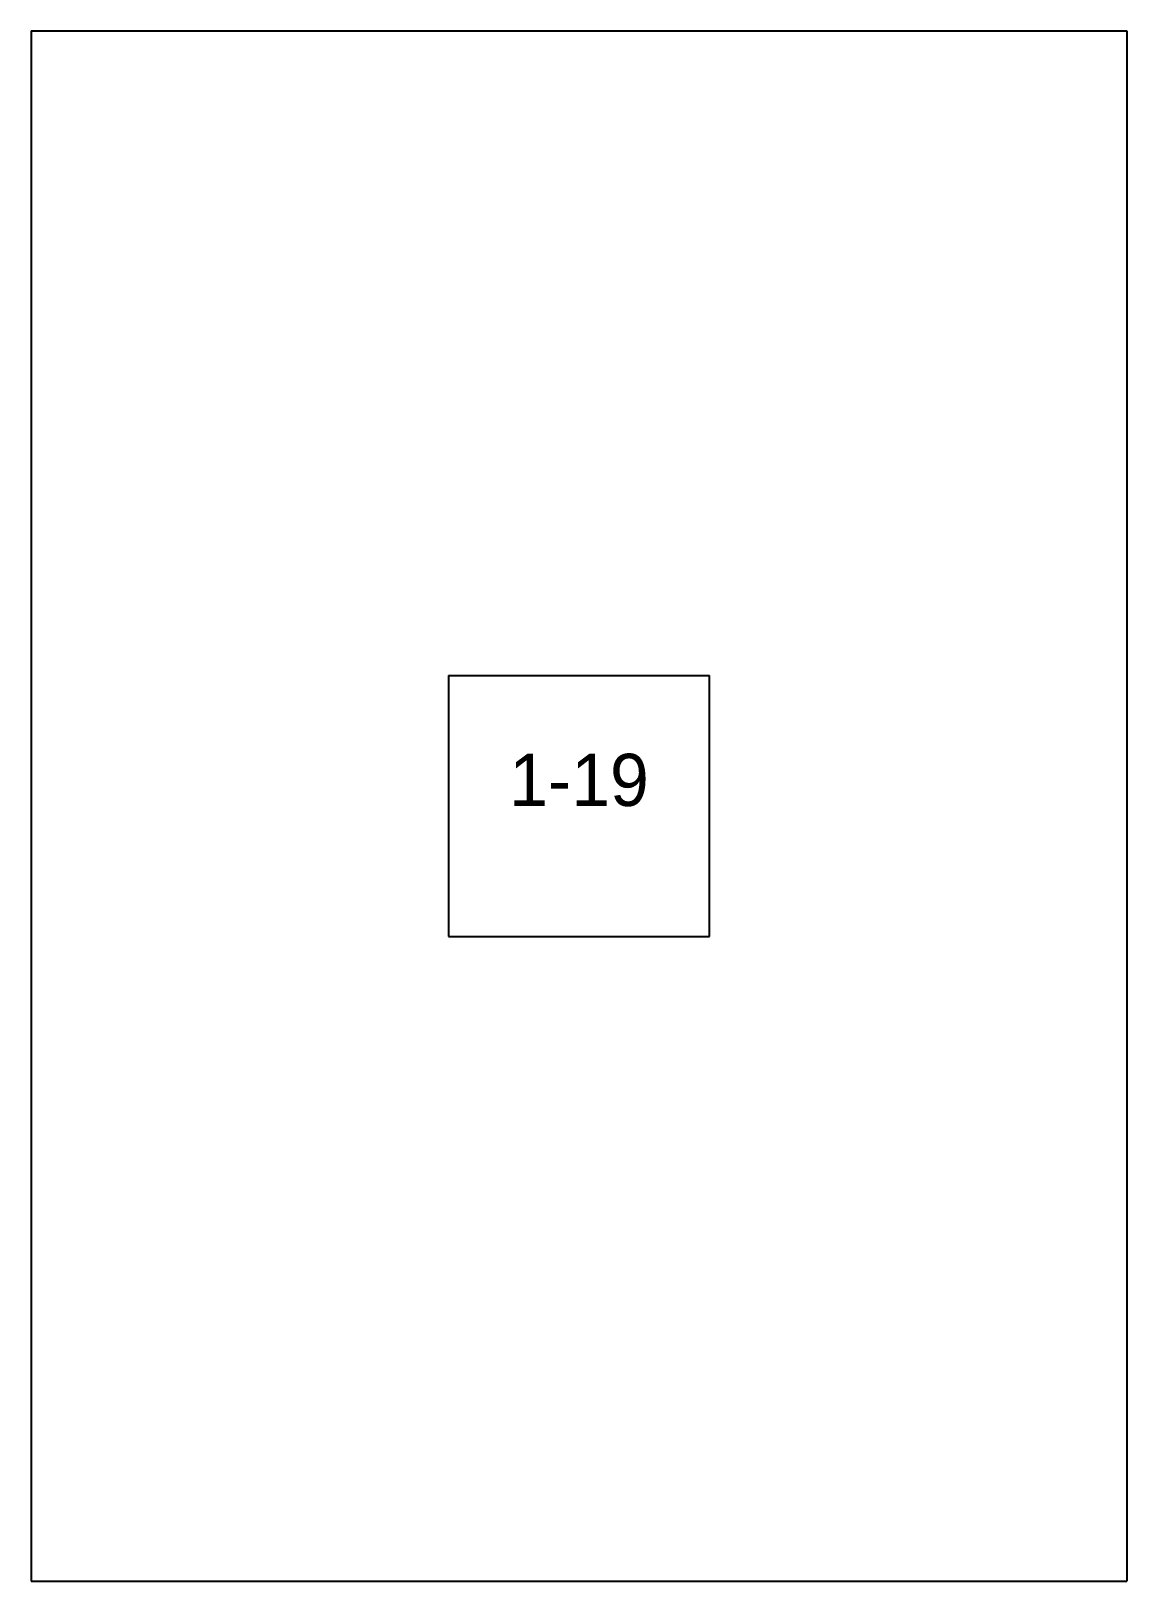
# Paper-space layout 'Plan 1-19' of a CAD drawing. Header units: metres, sheet in millimetres. Extents: x 0 to 210, y 0 to 297.
# The model-space entities are those that its viewports show. They can reach past a viewport. Long polylines and large blocks are cut down to what shows.
import ezdxf
from ezdxf.enums import TextEntityAlignment as Align

# ---------------------------------------------------------------- set-up
doc = ezdxf.new("R2010")
doc.units = ezdxf.units.M
doc.layers.add('TEXTLAYER', color=7, linetype='Continuous')
doc.layers.add('VIEWPORTS', color=7, linetype='Continuous')

msp = doc.modelspace()

# ---------------------------------------------------------------- linework, layer by layer
at = {"color": 9}
for p, q in [((3570, 0), (3780, 0)), ((3780, 0), (3780, -297)), ((3780, 0), (3990, 0)), ((3780, 0), (3780, -297)), ((3990, 0), (3990, -297)), ((3860, -123.5), (3910, -123.5)), ((3860, -123.5), (3860, -173.5)), ((3910, -173.5), (3910, -123.5)), ((3860, -173.5), (3910, -173.5)), ((3570, -297), (3780, -297)), ((3570, -297), (3780, -297)), ((3780, -297), (3990, -297)), ((3780, -297), (3780, -594)), ((3780, -297), (3990, -297)), ((3780, -297), (3780, -594)), ((3990, -297), (3990, -594))]:
    msp.add_line(p, q, dxfattribs=at)

# ---------------------------------------------------------------- texts
at = {"layer": 'TEXTLAYER', "color": 1}
msp.add_text('1-19', height=10, dxfattribs=at).set_placement((3885, -148.5), align=Align.CENTER)

psp = doc.layouts.new('Plan 1-19')

# ---------------------------------------------------------------- viewports
at = {"layer": 'VIEWPORTS'}
psp.add_viewport(center=(105, 148.5), size=(210, 297), view_center_point=(3885, -148.5), view_height=297, dxfattribs=at)

doc.saveas('drawing.dxf')
